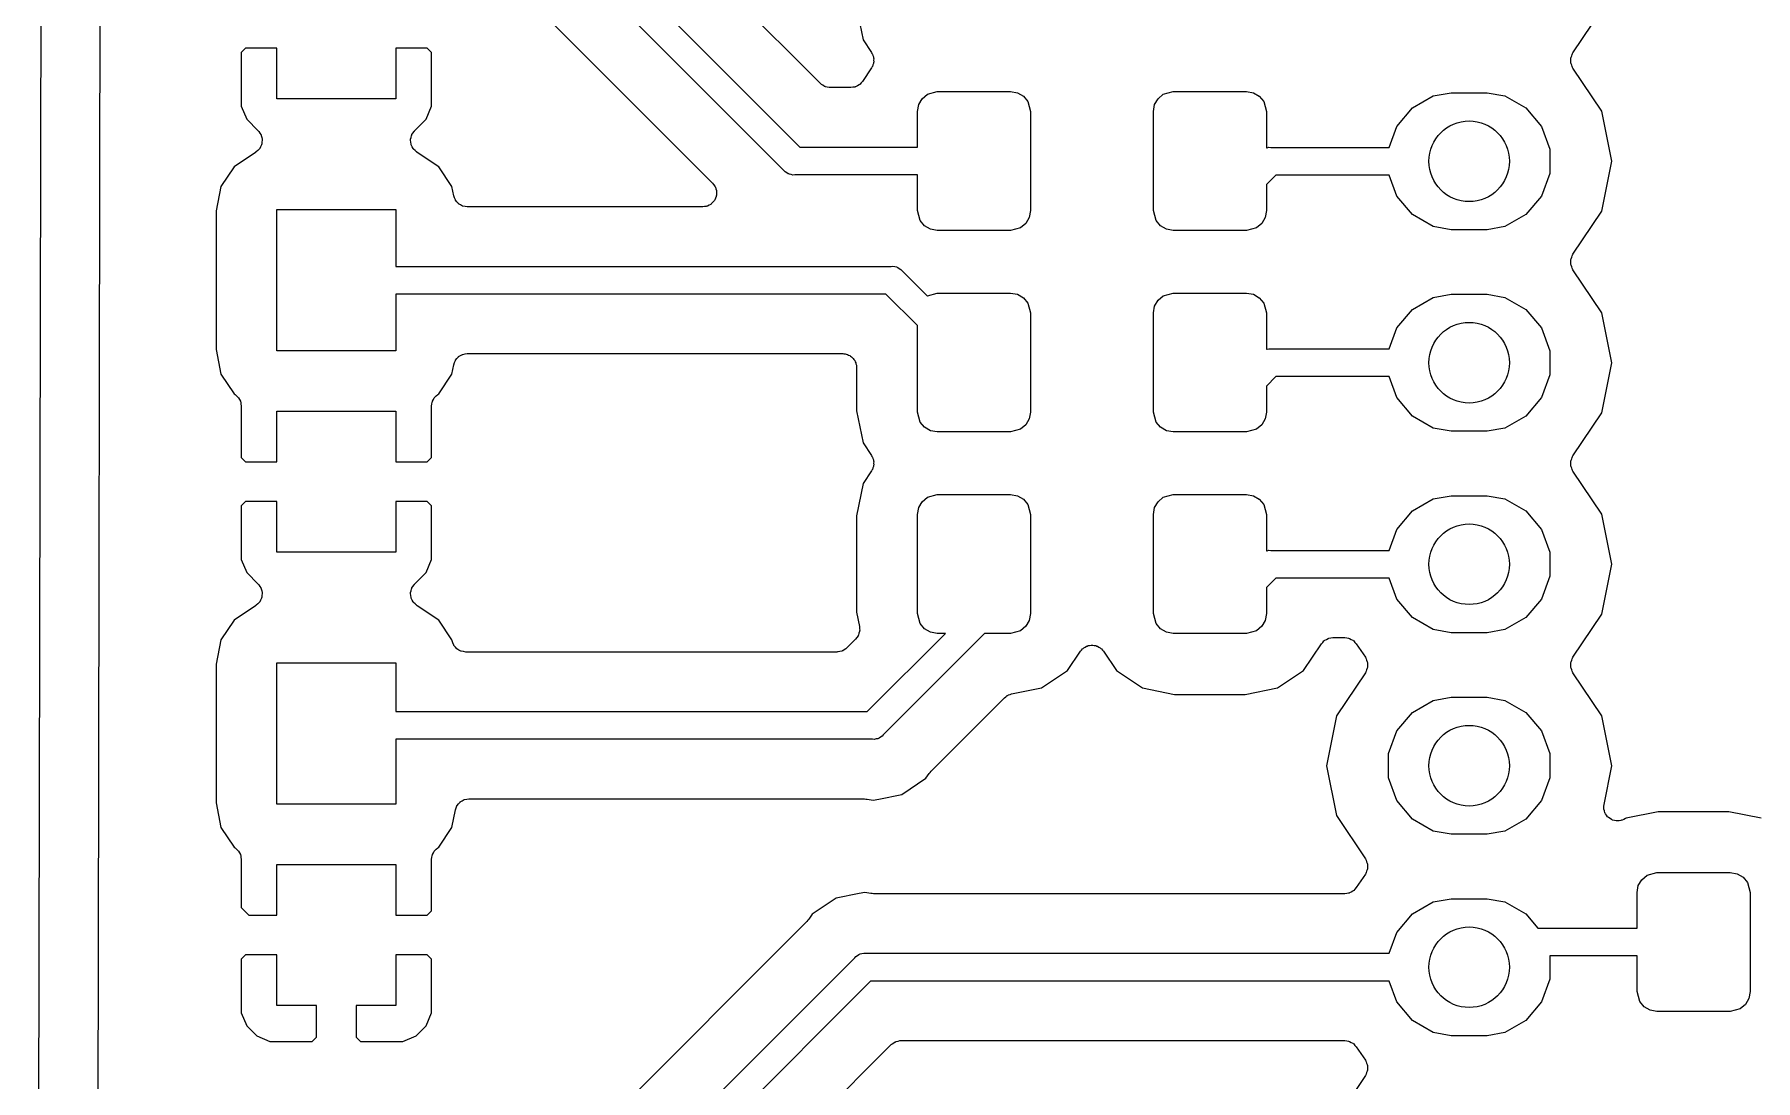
# Model space of a CAD drawing. Extents: x 81 to 161, y -172 to -32.
# Drawn here: x 121.35 to 143.06, y -100.62 to -87.43 of the extents above; entities that cross this region are included whole.
import ezdxf

# ---------------------------------------------------------------- set-up
doc = ezdxf.new("R2010")
doc.units = 0
doc.header["$MEASUREMENT"] = 0
doc.layers.add('BLACK', color=7, linetype='CONTINUOUS')

msp = doc.modelspace()

# ---------------------------------------------------------------- linework, layer by layer
at = {"layer": 'BLACK', "linetype": 'CONTINUOUS'}
for p, q in [((121.475, -67.0046), (121.353, -125.706)), ((122.159, -99.0125), (122.225, -67.3155)), ((131.266, -88.0477), (127.452, -84.2341)), ((126.851, -84.6933), (131.006, -88.849)), ((130.805, -89.1424), (126.649, -84.9866)), ((126.76, -86.1578), (129.905, -89.3029)), ((131.721, -87.0918), (131.802, -87.4973)), ((140.755, -87.6598), (141.118, -87.1166)), ((124.015, -87.6016), (123.961, -87.6553)), ((123.961, -87.6553), (123.961, -88.3311)), ((124.411, -87.6016), (124.015, -87.6016)), ((124.411, -88.2416), (124.411, -87.6016)), ((126.307, -87.6016), (125.911, -87.6016)), ((125.911, -87.6016), (125.911, -88.2416)), ((126.361, -87.6553), (126.307, -87.6016)), ((126.361, -88.3311), (126.361, -87.6553)), ((131.802, -87.4973), (131.908, -87.6568)), ((131.908, -87.6568), (131.913, -87.6673)), ((131.913, -87.6673), (131.92, -87.6766)), ((131.92, -87.6766), (131.925, -87.6949)), ((140.739, -87.6979), (140.744, -87.6796)), ((140.744, -87.6796), (140.751, -87.6703)), ((140.751, -87.6703), (140.755, -87.6598)), ((131.908, -87.8512), (131.795, -88.0212)), ((131.913, -87.8407), (131.908, -87.8512)), ((131.92, -87.8314), (131.913, -87.8407)), ((131.925, -87.8131), (131.92, -87.8314)), ((131.925, -87.6949), (131.933, -87.7124)), ((131.933, -87.7956), (131.925, -87.8131)), ((131.933, -87.7124), (131.934, -87.7239)), ((131.934, -87.7841), (131.933, -87.7956)), ((131.934, -87.7239), (131.937, -87.7349)), ((131.937, -87.7731), (131.934, -87.7841)), ((131.937, -87.7349), (131.936, -87.754)), ((131.936, -87.754), (131.937, -87.7731)), ((140.727, -87.7379), (140.73, -87.7269)), ((140.728, -87.757), (140.727, -87.7379)), ((140.727, -87.7761), (140.728, -87.757)), ((140.73, -87.7871), (140.727, -87.7761)), ((140.73, -87.7269), (140.731, -87.7154)), ((140.731, -87.7986), (140.73, -87.7871)), ((140.731, -87.7154), (140.739, -87.6979)), ((140.739, -87.8161), (140.731, -87.7986)), ((140.744, -87.8344), (140.739, -87.8161)), ((140.751, -87.8437), (140.744, -87.8344)), ((140.755, -87.8542), (140.751, -87.8437)), ((141.118, -88.3974), (140.755, -87.8542)), ((131.272, -88.0522), (131.266, -88.0477)), ((131.277, -88.0581), (131.272, -88.0522)), ((131.297, -88.0695), (131.277, -88.0581)), ((131.316, -88.0826), (131.297, -88.0695)), ((131.323, -88.0846), (131.316, -88.0826)), ((131.33, -88.0884), (131.323, -88.0846)), ((131.352, -88.0924), (131.33, -88.0884)), ((131.374, -88.0983), (131.352, -88.0924)), ((131.382, -88.0977), (131.374, -88.0983)), ((131.39, -88.099), (131.382, -88.0977)), ((131.649, -88.099), (131.39, -88.099)), ((131.674, -88.0947), (131.649, -88.099)), ((131.698, -88.092), (131.674, -88.0947)), ((131.703, -88.0895), (131.698, -88.092)), ((131.709, -88.0884), (131.703, -88.0895)), ((131.731, -88.0761), (131.709, -88.0884)), ((131.753, -88.0651), (131.731, -88.0761)), ((131.757, -88.061), (131.753, -88.0651)), ((131.762, -88.0581), (131.757, -88.061)), ((131.778, -88.0391), (131.762, -88.0581)), ((131.795, -88.0212), (131.778, -88.0391)), ((123.961, -88.3311), (124.03, -88.4965)), ((125.911, -88.2416), (124.411, -88.2416)), ((126.292, -88.4965), (126.361, -88.3311)), ((132.489, -88.399), (132.504, -88.3135)), ((132.504, -88.3135), (132.548, -88.2383)), ((132.548, -88.2383), (132.614, -88.1825)), ((132.614, -88.1825), (132.739, -88.149)), ((132.739, -88.149), (133.664, -88.149)), ((133.664, -88.149), (133.75, -88.1641)), ((133.75, -88.1641), (133.825, -88.2075)), ((133.825, -88.2075), (133.881, -88.274)), ((133.881, -88.274), (133.914, -88.399)), ((135.464, -88.399), (135.479, -88.3135)), ((135.479, -88.3135), (135.523, -88.2383)), ((135.523, -88.2383), (135.589, -88.1825)), ((135.589, -88.1825), (135.714, -88.149)), ((135.714, -88.149), (136.639, -88.149)), ((136.639, -88.149), (136.725, -88.1641)), ((136.725, -88.1641), (136.8, -88.2075)), ((136.8, -88.2075), (136.856, -88.274)), ((136.856, -88.274), (136.889, -88.399)), ((138.73, -88.3552), (138.994, -88.203)), ((138.994, -88.203), (139.218, -88.1634)), ((139.218, -88.1634), (139.674, -88.1634)), ((139.674, -88.1634), (139.898, -88.203)), ((139.898, -88.203), (140.162, -88.3552)), ((124.03, -88.4965), (124.174, -88.6414)), ((126.148, -88.6414), (126.292, -88.4965)), ((132.489, -88.849), (132.489, -88.399)), ((133.914, -88.399), (133.914, -89.649)), ((135.464, -89.649), (135.464, -88.399)), ((136.889, -88.399), (136.889, -88.8575)), ((138.534, -88.5885), (138.73, -88.3552)), ((140.162, -88.3552), (140.358, -88.5885)), ((141.244, -89.027), (141.118, -88.3974)), ((124.174, -88.6414), (124.176, -88.6441)), ((124.176, -88.6441), (124.176, -88.6443)), ((124.176, -88.6443), (124.178, -88.6462)), ((124.178, -88.6462), (124.182, -88.6497)), ((124.182, -88.6497), (124.195, -88.6709)), ((124.195, -88.6709), (124.209, -88.6912)), ((124.209, -88.6912), (124.21, -88.6947)), ((124.21, -88.6947), (124.21, -88.6948)), ((124.21, -88.6948), (124.211, -88.6959)), ((124.211, -88.6959), (124.211, -88.6967)), ((124.211, -88.6967), (124.214, -88.7016)), ((124.214, -88.7016), (124.219, -88.726)), ((124.219, -88.726), (124.225, -88.7499)), ((124.226, -88.7612), (124.222, -88.7858)), ((124.225, -88.7499), (124.225, -88.7537)), ((124.225, -88.7537), (124.225, -88.7538)), ((124.225, -88.7538), (124.225, -88.7556)), ((124.225, -88.7556), (124.226, -88.7612)), ((126.096, -88.7612), (126.097, -88.7556)), ((126.1, -88.7857), (126.096, -88.7612)), ((126.097, -88.7499), (126.103, -88.7259)), ((126.097, -88.7537), (126.097, -88.7499)), ((126.097, -88.7538), (126.097, -88.7537)), ((126.097, -88.7556), (126.097, -88.7538)), ((126.103, -88.7259), (126.108, -88.7016)), ((126.108, -88.7016), (126.111, -88.6967)), ((126.111, -88.6959), (126.112, -88.6948)), ((126.111, -88.6967), (126.111, -88.6959)), ((126.112, -88.6947), (126.113, -88.6912)), ((126.112, -88.6948), (126.112, -88.6947)), ((126.113, -88.6912), (126.127, -88.6709)), ((126.127, -88.6709), (126.14, -88.6497)), ((126.14, -88.6497), (126.144, -88.6462)), ((126.144, -88.6462), (126.146, -88.6443)), ((126.146, -88.6441), (126.148, -88.6414)), ((126.146, -88.6443), (126.146, -88.6441)), ((138.438, -88.852), (138.534, -88.5885)), ((140.358, -88.5885), (140.462, -88.8747)), ((124.141, -88.9148), (123.87, -89.0959)), ((124.142, -88.9147), (124.141, -88.9148)), ((124.147, -88.9108), (124.142, -88.9144)), ((124.142, -88.9144), (124.142, -88.9147)), ((124.148, -88.9098), (124.147, -88.9108)), ((124.151, -88.9085), (124.148, -88.9098)), ((124.169, -88.891), (124.151, -88.9085)), ((124.187, -88.8746), (124.169, -88.891)), ((124.19, -88.8703), (124.187, -88.8746)), ((124.191, -88.8688), (124.19, -88.8703)), ((124.192, -88.8679), (124.191, -88.8688)), ((124.194, -88.8655), (124.192, -88.8679)), ((124.204, -88.8431), (124.194, -88.8655)), ((124.216, -88.8213), (124.204, -88.8431)), ((124.217, -88.816), (124.216, -88.8213)), ((124.218, -88.8143), (124.217, -88.816)), ((124.22, -88.8105), (124.218, -88.8138)), ((124.218, -88.8138), (124.218, -88.8143)), ((124.222, -88.7858), (124.22, -88.8105)), ((126.102, -88.8105), (126.1, -88.7857)), ((126.104, -88.8138), (126.102, -88.8105)), ((126.104, -88.8143), (126.104, -88.8138)), ((126.105, -88.816), (126.104, -88.8143)), ((126.106, -88.8213), (126.105, -88.816)), ((126.117, -88.8431), (126.106, -88.8213)), ((126.128, -88.8655), (126.117, -88.8431)), ((126.13, -88.8679), (126.128, -88.8655)), ((126.131, -88.8688), (126.13, -88.8679)), ((126.132, -88.8703), (126.131, -88.8688)), ((126.135, -88.8746), (126.132, -88.8703)), ((126.153, -88.891), (126.135, -88.8746)), ((126.171, -88.9085), (126.153, -88.891)), ((126.174, -88.9098), (126.171, -88.9085)), ((126.175, -88.9108), (126.174, -88.9098)), ((126.18, -88.9144), (126.175, -88.9108)), ((126.18, -88.9147), (126.18, -88.9144)), ((126.181, -88.9148), (126.18, -88.9147)), ((126.452, -89.0959), (126.181, -88.9148)), ((131.006, -88.849), (132.489, -88.849)), ((136.889, -88.8575), (136.898, -88.856)), ((136.898, -88.856), (136.92, -88.85)), ((136.92, -88.85), (136.943, -88.852)), ((136.943, -88.852), (138.438, -88.852)), ((140.462, -88.8747), (140.462, -89.1793)), ((123.87, -89.0959), (123.705, -89.344)), ((126.617, -89.344), (126.452, -89.0959)), ((130.82, -89.1601), (130.805, -89.1424)), ((130.84, -89.1717), (130.82, -89.1601)), ((130.859, -89.1851), (130.84, -89.1717)), ((130.866, -89.1871), (130.859, -89.1851)), ((130.873, -89.191), (130.866, -89.1871)), ((130.896, -89.195), (130.873, -89.191)), ((130.919, -89.201), (130.896, -89.195)), ((130.942, -89.199), (130.919, -89.201)), ((132.489, -89.199), (130.942, -89.199)), ((132.489, -89.649), (132.489, -89.199)), ((137.008, -89.202), (136.889, -89.321)), ((138.438, -89.202), (137.008, -89.202)), ((138.534, -89.4655), (138.438, -89.202)), ((140.462, -89.1793), (140.358, -89.4655)), ((141.118, -89.6566), (141.244, -89.027)), ((123.705, -89.344), (123.643, -89.6538)), ((126.641, -89.4608), (126.617, -89.344)), ((129.905, -89.3029), (129.918, -89.3216)), ((129.918, -89.3216), (129.933, -89.3391)), ((129.933, -89.3391), (129.935, -89.3463)), ((129.935, -89.3463), (129.94, -89.3527)), ((129.94, -89.3527), (129.945, -89.3747)), ((129.945, -89.3747), (129.953, -89.3962)), ((129.953, -89.3962), (129.953, -89.4039)), ((129.953, -89.4039), (129.955, -89.4114)), ((129.955, -89.4114), (129.953, -89.4341)), ((136.889, -89.321), (136.889, -89.649)), ((124.411, -91.4166), (124.411, -89.6366)), ((124.411, -89.6366), (125.911, -89.6366)), ((125.911, -89.6366), (125.911, -90.3516)), ((126.651, -89.4873), (126.641, -89.4608)), ((126.661, -89.5141), (126.651, -89.4873)), ((126.662, -89.5156), (126.661, -89.5141)), ((126.663, -89.5174), (126.662, -89.5156)), ((126.682, -89.5388), (126.663, -89.5174)), ((126.7, -89.5607), (126.682, -89.5388)), ((126.702, -89.5616), (126.7, -89.5607)), ((126.703, -89.5631), (126.702, -89.5616)), ((126.728, -89.5768), (126.703, -89.5631)), ((126.752, -89.5911), (126.728, -89.5768)), ((126.754, -89.5914), (126.752, -89.5911)), ((126.756, -89.5923), (126.754, -89.5914)), ((126.784, -89.5967), (126.756, -89.5923)), ((126.812, -89.6016), (126.784, -89.5967)), ((129.781, -89.6016), (126.812, -89.6016)), ((129.803, -89.5976), (129.781, -89.6016)), ((129.826, -89.5956), (129.803, -89.5976)), ((129.833, -89.5924), (129.826, -89.5956)), ((129.841, -89.5911), (129.833, -89.5924)), ((129.861, -89.5796), (129.841, -89.5911)), ((129.881, -89.57), (129.861, -89.5796)), ((129.887, -89.5645), (129.881, -89.57)), ((129.893, -89.5607), (129.887, -89.5645)), ((129.908, -89.5432), (129.893, -89.5607)), ((129.924, -89.527), (129.908, -89.5432)), ((129.928, -89.52), (129.924, -89.527)), ((129.933, -89.5141), (129.928, -89.52)), ((129.94, -89.4926), (129.933, -89.5141)), ((129.95, -89.4719), (129.94, -89.4926)), ((129.951, -89.4642), (129.95, -89.4719)), ((129.953, -89.457), (129.951, -89.4642)), ((129.953, -89.4341), (129.953, -89.457)), ((138.73, -89.6988), (138.534, -89.4655)), ((140.358, -89.4655), (140.162, -89.6988)), ((123.643, -89.6538), (123.643, -91.3994)), ((132.523, -89.774), (132.489, -89.649)), ((132.579, -89.8405), (132.523, -89.774)), ((132.654, -89.8839), (132.579, -89.8405)), ((133.856, -89.8097), (133.789, -89.8655)), ((133.899, -89.7345), (133.856, -89.8097)), ((133.914, -89.649), (133.899, -89.7345)), ((135.498, -89.774), (135.464, -89.649)), ((135.554, -89.8405), (135.498, -89.774)), ((135.629, -89.8839), (135.554, -89.8405)), ((136.831, -89.8097), (136.764, -89.8655)), ((136.874, -89.7345), (136.831, -89.8097)), ((136.889, -89.649), (136.874, -89.7345)), ((138.994, -89.851), (138.73, -89.6988)), ((139.218, -89.8906), (138.994, -89.851)), ((139.898, -89.851), (139.674, -89.8906)), ((140.162, -89.6988), (139.898, -89.851)), ((140.755, -90.1998), (141.118, -89.6566)), ((132.739, -89.899), (132.654, -89.8839)), ((133.664, -89.899), (132.739, -89.899)), ((133.789, -89.8655), (133.664, -89.899)), ((135.714, -89.899), (135.629, -89.8839)), ((136.639, -89.899), (135.714, -89.899)), ((136.764, -89.8655), (136.639, -89.899)), ((139.674, -89.8906), (139.218, -89.8906)), ((140.727, -90.2779), (140.73, -90.2669)), ((140.728, -90.297), (140.727, -90.2779)), ((140.73, -90.2669), (140.731, -90.2554)), ((140.731, -90.2554), (140.739, -90.2379)), ((140.739, -90.2379), (140.744, -90.2196)), ((140.744, -90.2196), (140.751, -90.2103)), ((140.751, -90.2103), (140.755, -90.1998)), ((125.911, -90.3516), (132.157, -90.3516)), ((132.157, -90.3516), (132.18, -90.3496)), ((132.18, -90.3496), (132.202, -90.3556)), ((132.202, -90.3556), (132.225, -90.3596)), ((132.225, -90.3596), (132.232, -90.3635)), ((132.232, -90.3635), (132.24, -90.3656)), ((132.24, -90.3656), (132.259, -90.3789)), ((132.259, -90.3789), (132.279, -90.3905)), ((132.279, -90.3905), (132.294, -90.4083)), ((132.294, -90.4083), (132.611, -90.7255)), ((140.727, -90.3161), (140.728, -90.297)), ((140.73, -90.3271), (140.727, -90.3161)), ((140.731, -90.3386), (140.73, -90.3271)), ((140.739, -90.3561), (140.731, -90.3386)), ((140.744, -90.3744), (140.739, -90.3561)), ((140.751, -90.3837), (140.744, -90.3744)), ((140.755, -90.3942), (140.751, -90.3837)), ((141.118, -90.9374), (140.755, -90.3942)), ((132.092, -90.7016), (125.911, -90.7016)), ((125.911, -90.7016), (125.911, -91.4166)), ((132.489, -91.099), (132.092, -90.7016)), ((132.611, -90.7255), (132.614, -90.7225)), ((132.614, -90.7225), (132.739, -90.689)), ((132.739, -90.689), (133.664, -90.689)), ((133.664, -90.689), (133.75, -90.7041)), ((133.75, -90.7041), (133.825, -90.7475)), ((135.523, -90.7783), (135.589, -90.7225)), ((135.589, -90.7225), (135.714, -90.689)), ((135.714, -90.689), (136.639, -90.689)), ((136.639, -90.689), (136.725, -90.7041)), ((136.725, -90.7041), (136.8, -90.7475)), ((138.994, -90.743), (139.218, -90.7034)), ((139.218, -90.7034), (139.674, -90.7034)), ((139.674, -90.7034), (139.898, -90.743)), ((133.825, -90.7475), (133.881, -90.814)), ((133.881, -90.814), (133.914, -90.939)), ((133.914, -90.939), (133.914, -92.189)), ((135.464, -90.939), (135.479, -90.8535)), ((135.464, -92.189), (135.464, -90.939)), ((135.479, -90.8535), (135.523, -90.7783)), ((136.8, -90.7475), (136.856, -90.814)), ((136.856, -90.814), (136.889, -90.939)), ((136.889, -90.939), (136.889, -91.3975)), ((138.534, -91.1285), (138.73, -90.8952)), ((138.73, -90.8952), (138.994, -90.743)), ((139.898, -90.743), (140.162, -90.8952)), ((140.162, -90.8952), (140.358, -91.1285)), ((141.244, -91.567), (141.118, -90.9374)), ((132.489, -92.189), (132.489, -91.099)), ((138.438, -91.392), (138.534, -91.1285)), ((140.358, -91.1285), (140.462, -91.4147)), ((123.643, -91.3994), (123.705, -91.7092)), ((125.911, -91.4166), (124.411, -91.4166)), ((126.617, -91.7092), (126.641, -91.5925)), ((126.641, -91.5925), (126.651, -91.5659)), ((126.651, -91.5659), (126.661, -91.5391)), ((126.661, -91.5391), (126.662, -91.5376)), ((126.662, -91.5376), (126.663, -91.5358)), ((126.663, -91.5358), (126.682, -91.5144)), ((126.682, -91.5144), (126.7, -91.4926)), ((126.7, -91.4926), (126.702, -91.4916)), ((126.702, -91.4916), (126.703, -91.4901)), ((126.703, -91.4901), (126.728, -91.4764)), ((126.728, -91.4764), (126.752, -91.4622)), ((126.752, -91.4622), (126.754, -91.4618)), ((126.754, -91.4618), (126.756, -91.4609)), ((126.756, -91.4609), (126.784, -91.4566)), ((126.784, -91.4566), (126.812, -91.4516)), ((126.812, -91.4516), (131.546, -91.4516)), ((131.546, -91.4516), (131.561, -91.4543)), ((131.561, -91.4543), (131.577, -91.4543)), ((131.577, -91.4543), (131.591, -91.4595)), ((131.591, -91.4595), (131.606, -91.4622)), ((131.606, -91.4622), (131.619, -91.4698)), ((131.619, -91.4698), (131.634, -91.4751)), ((131.634, -91.4751), (131.645, -91.4849)), ((131.645, -91.4849), (131.659, -91.4926)), ((131.659, -91.4926), (131.669, -91.5043)), ((131.669, -91.5043), (131.68, -91.5141)), ((131.68, -91.5141), (131.688, -91.5274)), ((131.688, -91.5274), (131.698, -91.5391)), ((131.698, -91.5391), (131.703, -91.5535)), ((131.703, -91.5535), (131.711, -91.5668)), ((131.711, -91.5668), (131.713, -91.5818)), ((131.713, -91.5818), (131.719, -91.5962)), ((136.889, -91.3975), (136.898, -91.396)), ((136.898, -91.396), (136.92, -91.39)), ((136.92, -91.39), (136.943, -91.392)), ((136.943, -91.392), (138.438, -91.392)), ((140.462, -91.4147), (140.462, -91.7193)), ((141.118, -92.1966), (141.244, -91.567)), ((123.705, -91.7092), (123.87, -91.9573)), ((126.452, -91.9573), (126.617, -91.7092)), ((131.719, -91.5962), (131.719, -91.6115)), ((131.719, -91.6115), (131.721, -91.6266)), ((131.721, -91.6266), (131.721, -92.1718)), ((137.008, -91.742), (136.889, -91.861)), ((138.438, -91.742), (137.008, -91.742)), ((138.534, -92.0055), (138.438, -91.742)), ((140.462, -91.7193), (140.358, -92.0055)), ((123.87, -91.9573), (123.883, -91.966)), ((123.883, -91.966), (123.901, -91.9831)), ((123.901, -91.9831), (123.92, -91.999)), ((123.92, -91.999), (123.923, -92.004)), ((123.923, -92.004), (123.927, -92.008)), ((123.927, -92.008), (123.938, -92.0302)), ((126.384, -92.0302), (126.395, -92.008)), ((126.395, -92.008), (126.399, -92.004)), ((126.399, -92.004), (126.402, -91.999)), ((126.402, -91.999), (126.421, -91.9831)), ((126.421, -91.9831), (126.439, -91.966)), ((126.439, -91.966), (126.452, -91.9573)), ((136.889, -91.861), (136.889, -92.189)), ((138.73, -92.2388), (138.534, -92.0055)), ((140.358, -92.0055), (140.162, -92.2388)), ((123.938, -92.0302), (123.95, -92.0516)), ((123.95, -92.0516), (123.951, -92.0573)), ((123.951, -92.0573), (123.954, -92.0625)), ((123.954, -92.0625), (123.957, -92.0871)), ((123.957, -92.0871), (123.961, -92.1115)), ((123.961, -92.1115), (123.961, -92.7629)), ((124.411, -92.8166), (124.411, -92.1766)), ((124.411, -92.1766), (125.911, -92.1766)), ((125.911, -92.1766), (125.911, -92.8166)), ((126.361, -92.1115), (126.365, -92.0871)), ((126.361, -92.7629), (126.361, -92.1115)), ((126.365, -92.0871), (126.368, -92.0625)), ((126.368, -92.0625), (126.371, -92.0573)), ((126.371, -92.0573), (126.372, -92.0516)), ((126.372, -92.0516), (126.384, -92.0302)), ((131.721, -92.1718), (131.802, -92.5773)), ((132.523, -92.314), (132.489, -92.189)), ((133.914, -92.189), (133.899, -92.2745)), ((135.498, -92.314), (135.464, -92.189)), ((136.889, -92.189), (136.874, -92.2745)), ((138.994, -92.391), (138.73, -92.2388)), ((140.162, -92.2388), (139.898, -92.391)), ((140.755, -92.7398), (141.118, -92.1966)), ((132.579, -92.3805), (132.523, -92.314)), ((132.654, -92.4239), (132.579, -92.3805)), ((132.739, -92.439), (132.654, -92.4239)), ((133.664, -92.439), (132.739, -92.439)), ((133.789, -92.4055), (133.664, -92.439)), ((133.856, -92.3497), (133.789, -92.4055)), ((133.899, -92.2745), (133.856, -92.3497)), ((135.554, -92.3805), (135.498, -92.314)), ((135.629, -92.4239), (135.554, -92.3805)), ((135.714, -92.439), (135.629, -92.4239)), ((136.639, -92.439), (135.714, -92.439)), ((136.764, -92.4055), (136.639, -92.439)), ((136.831, -92.3497), (136.764, -92.4055)), ((136.874, -92.2745), (136.831, -92.3497)), ((139.218, -92.4306), (138.994, -92.391)), ((139.674, -92.4306), (139.218, -92.4306)), ((139.898, -92.391), (139.674, -92.4306)), ((131.802, -92.5773), (131.908, -92.7368)), ((123.961, -92.7629), (124.015, -92.8166)), ((124.015, -92.8166), (124.411, -92.8166)), ((125.911, -92.8166), (126.307, -92.8166)), ((126.307, -92.8166), (126.361, -92.7629)), ((131.908, -92.7368), (131.913, -92.7473)), ((131.913, -92.7473), (131.92, -92.7566)), ((131.92, -92.7566), (131.925, -92.7749)), ((131.925, -92.8931), (131.92, -92.9114)), ((131.925, -92.7749), (131.933, -92.7924)), ((131.933, -92.8756), (131.925, -92.8931)), ((131.933, -92.7924), (131.934, -92.8039)), ((131.934, -92.8641), (131.933, -92.8756)), ((131.934, -92.8039), (131.937, -92.815)), ((131.937, -92.8531), (131.934, -92.8641)), ((131.937, -92.815), (131.936, -92.834)), ((131.936, -92.834), (131.937, -92.8531)), ((140.727, -92.8179), (140.73, -92.8069)), ((140.728, -92.837), (140.727, -92.8179)), ((140.727, -92.8561), (140.728, -92.837)), ((140.73, -92.8671), (140.727, -92.8561)), ((140.73, -92.8069), (140.731, -92.7954)), ((140.731, -92.8786), (140.73, -92.8671)), ((140.731, -92.7954), (140.739, -92.7779)), ((140.739, -92.8961), (140.731, -92.8786)), ((140.739, -92.7779), (140.744, -92.7596)), ((140.744, -92.9144), (140.739, -92.8961)), ((140.744, -92.7596), (140.751, -92.7503)), ((140.751, -92.7503), (140.755, -92.7398)), ((131.802, -93.0907), (131.721, -93.4962)), ((131.908, -92.9312), (131.802, -93.0907)), ((131.913, -92.9207), (131.908, -92.9312)), ((131.92, -92.9114), (131.913, -92.9207)), ((140.751, -92.9237), (140.744, -92.9144)), ((140.755, -92.9342), (140.751, -92.9237)), ((141.118, -93.4774), (140.755, -92.9342)), ((124.015, -93.3166), (123.961, -93.3703)), ((124.411, -93.3166), (124.015, -93.3166)), ((124.411, -93.9566), (124.411, -93.3166)), ((126.307, -93.3166), (125.911, -93.3166)), ((125.911, -93.3166), (125.911, -93.9566)), ((126.361, -93.3703), (126.307, -93.3166)), ((132.504, -93.3935), (132.548, -93.3183)), ((132.548, -93.3183), (132.614, -93.2625)), ((132.614, -93.2625), (132.739, -93.229)), ((132.739, -93.229), (133.664, -93.229)), ((133.664, -93.229), (133.75, -93.2441)), ((133.75, -93.2441), (133.825, -93.2875)), ((133.825, -93.2875), (133.881, -93.354)), ((135.479, -93.3935), (135.523, -93.3183)), ((135.523, -93.3183), (135.589, -93.2625)), ((135.589, -93.2625), (135.714, -93.229)), ((135.714, -93.229), (136.639, -93.229)), ((136.639, -93.229), (136.725, -93.2441)), ((136.725, -93.2441), (136.8, -93.2875)), ((136.8, -93.2875), (136.856, -93.354)), ((138.73, -93.4352), (138.994, -93.283)), ((138.994, -93.283), (139.218, -93.2434)), ((139.218, -93.2434), (139.674, -93.2434)), ((139.674, -93.2434), (139.898, -93.283)), ((139.898, -93.283), (140.162, -93.4352)), ((123.961, -93.3703), (123.961, -94.0461)), ((126.361, -94.0461), (126.361, -93.3703)), ((131.721, -93.4962), (131.721, -94.7118)), ((132.489, -93.479), (132.504, -93.3935)), ((132.489, -94.729), (132.489, -93.479)), ((133.881, -93.354), (133.914, -93.479)), ((133.914, -93.479), (133.914, -94.729)), ((135.464, -93.479), (135.479, -93.3935)), ((135.464, -94.729), (135.464, -93.479)), ((136.856, -93.354), (136.889, -93.479)), ((136.889, -93.479), (136.889, -93.9375)), ((138.534, -93.6685), (138.73, -93.4352)), ((140.162, -93.4352), (140.358, -93.6685)), ((141.244, -94.107), (141.118, -93.4774)), ((138.438, -93.932), (138.534, -93.6685)), ((140.358, -93.6685), (140.462, -93.9547)), ((125.911, -93.9566), (124.411, -93.9566)), ((136.889, -93.9375), (136.898, -93.936)), ((136.898, -93.936), (136.92, -93.93)), ((136.92, -93.93), (136.943, -93.932)), ((136.943, -93.932), (138.438, -93.932)), ((140.462, -93.9547), (140.462, -94.2593)), ((123.961, -94.0461), (124.03, -94.2115)), ((126.292, -94.2115), (126.361, -94.0461)), ((141.118, -94.7366), (141.244, -94.107)), ((124.03, -94.2115), (124.174, -94.3564)), ((124.174, -94.3564), (124.176, -94.3591)), ((124.176, -94.3591), (124.176, -94.3593)), ((124.176, -94.3593), (124.178, -94.3612)), ((124.178, -94.3612), (124.182, -94.3647)), ((124.182, -94.3647), (124.195, -94.3859)), ((124.195, -94.3859), (124.209, -94.4062)), ((124.209, -94.4062), (124.21, -94.4097)), ((124.21, -94.4097), (124.21, -94.4098)), ((124.21, -94.4098), (124.211, -94.4109)), ((124.211, -94.4109), (124.211, -94.4117)), ((124.211, -94.4117), (124.214, -94.4166)), ((124.214, -94.4166), (124.219, -94.441)), ((126.103, -94.4409), (126.108, -94.4166)), ((126.108, -94.4166), (126.111, -94.4117)), ((126.111, -94.4109), (126.112, -94.4098)), ((126.111, -94.4117), (126.111, -94.4109)), ((126.112, -94.4097), (126.113, -94.4062)), ((126.112, -94.4098), (126.112, -94.4097)), ((126.113, -94.4062), (126.127, -94.3859)), ((126.127, -94.3859), (126.14, -94.3647)), ((126.14, -94.3647), (126.144, -94.3612)), ((126.144, -94.3612), (126.146, -94.3593)), ((126.146, -94.3591), (126.148, -94.3564)), ((126.146, -94.3593), (126.146, -94.3591)), ((126.148, -94.3564), (126.292, -94.2115)), ((137.008, -94.282), (136.889, -94.401)), ((136.889, -94.401), (136.889, -94.729)), ((138.438, -94.282), (137.008, -94.282)), ((138.534, -94.5455), (138.438, -94.282)), ((140.462, -94.2593), (140.358, -94.5455)), ((124.141, -94.6298), (123.87, -94.8109)), ((124.142, -94.6297), (124.141, -94.6298)), ((124.147, -94.6258), (124.142, -94.6294)), ((124.142, -94.6294), (124.142, -94.6297)), ((124.148, -94.6248), (124.147, -94.6258)), ((124.151, -94.6235), (124.148, -94.6248)), ((124.169, -94.606), (124.151, -94.6235)), ((124.187, -94.5896), (124.169, -94.606)), ((124.19, -94.5853), (124.187, -94.5896)), ((124.191, -94.5838), (124.19, -94.5853)), ((124.192, -94.5829), (124.191, -94.5838)), ((124.194, -94.5805), (124.192, -94.5829)), ((124.204, -94.5581), (124.194, -94.5805)), ((124.216, -94.5363), (124.204, -94.5581)), ((124.217, -94.531), (124.216, -94.5363)), ((124.218, -94.5293), (124.217, -94.531)), ((124.22, -94.5255), (124.218, -94.5288)), ((124.218, -94.5288), (124.218, -94.5293)), ((124.219, -94.441), (124.225, -94.4649)), ((124.222, -94.5008), (124.22, -94.5255)), ((124.226, -94.4762), (124.222, -94.5008)), ((124.225, -94.4649), (124.225, -94.4687)), ((124.225, -94.4687), (124.225, -94.4688)), ((124.225, -94.4688), (124.225, -94.4706)), ((124.225, -94.4706), (124.226, -94.4762)), ((126.096, -94.4762), (126.097, -94.4706)), ((126.1, -94.5007), (126.096, -94.4762)), ((126.097, -94.4649), (126.103, -94.4409)), ((126.097, -94.4687), (126.097, -94.4649)), ((126.097, -94.4688), (126.097, -94.4687)), ((126.097, -94.4706), (126.097, -94.4688)), ((126.102, -94.5255), (126.1, -94.5007)), ((126.104, -94.5288), (126.102, -94.5255)), ((126.104, -94.5293), (126.104, -94.5288)), ((126.105, -94.531), (126.104, -94.5293)), ((126.106, -94.5363), (126.105, -94.531)), ((126.117, -94.5581), (126.106, -94.5363)), ((126.128, -94.5805), (126.117, -94.5581)), ((126.13, -94.5829), (126.128, -94.5805)), ((126.131, -94.5838), (126.13, -94.5829)), ((126.132, -94.5853), (126.131, -94.5838)), ((126.135, -94.5896), (126.132, -94.5853)), ((126.153, -94.606), (126.135, -94.5896)), ((126.171, -94.6235), (126.153, -94.606)), ((126.174, -94.6248), (126.171, -94.6235)), ((126.175, -94.6258), (126.174, -94.6248)), ((126.18, -94.6294), (126.175, -94.6258)), ((126.18, -94.6297), (126.18, -94.6294)), ((126.181, -94.6298), (126.18, -94.6297)), ((126.452, -94.8109), (126.181, -94.6298)), ((138.73, -94.7788), (138.534, -94.5455)), ((140.358, -94.5455), (140.162, -94.7788)), ((123.87, -94.8109), (123.705, -95.059)), ((126.617, -95.059), (126.452, -94.8109)), ((131.721, -94.7118), (131.757, -94.8925)), ((132.523, -94.854), (132.489, -94.729)), ((133.899, -94.8145), (133.856, -94.8897)), ((133.914, -94.729), (133.899, -94.8145)), ((135.498, -94.854), (135.464, -94.729)), ((136.874, -94.8145), (136.831, -94.8897)), ((136.889, -94.729), (136.874, -94.8145)), ((138.994, -94.931), (138.73, -94.7788)), ((140.162, -94.7788), (139.898, -94.931)), ((140.755, -95.2798), (141.118, -94.7366)), ((123.705, -95.059), (123.643, -95.3688)), ((126.62, -95.0731), (126.617, -95.059)), ((131.709, -95.0504), (131.597, -95.1627)), ((131.723, -95.0302), (131.709, -95.0504)), ((131.739, -95.0108), (131.723, -95.0302)), ((131.741, -95.0054), (131.739, -95.0108)), ((131.744, -95.0006), (131.741, -95.0054)), ((131.751, -94.9767), (131.744, -95.0006)), ((131.758, -94.9533), (131.751, -94.9767)), ((131.757, -94.8925), (131.758, -94.9173)), ((131.758, -94.9173), (131.76, -94.9419)), ((131.76, -94.9419), (131.758, -94.9475)), ((131.758, -94.9475), (131.758, -94.9533)), ((131.856, -95.964), (132.841, -94.979)), ((133.336, -94.979), (132.058, -96.2573)), ((132.579, -94.9205), (132.523, -94.854)), ((132.654, -94.9639), (132.579, -94.9205)), ((132.739, -94.979), (132.654, -94.9639)), ((132.841, -94.979), (132.739, -94.979)), ((133.664, -94.979), (133.336, -94.979)), ((133.789, -94.9455), (133.664, -94.979)), ((133.856, -94.8897), (133.789, -94.9455)), ((135.554, -94.9205), (135.498, -94.854)), ((135.629, -94.9639), (135.554, -94.9205)), ((135.714, -94.979), (135.629, -94.9639)), ((136.639, -94.979), (135.714, -94.979)), ((136.764, -94.9455), (136.639, -94.979)), ((136.831, -94.8897), (136.764, -94.9455)), ((137.62, -95.07), (137.624, -95.0659)), ((137.624, -95.0659), (137.646, -95.0549)), ((137.646, -95.0549), (137.667, -95.0426)), ((137.667, -95.0426), (137.673, -95.0416)), ((137.673, -95.0416), (137.678, -95.039)), ((137.678, -95.039), (137.703, -95.0363)), ((137.703, -95.0363), (137.727, -95.032)), ((137.727, -95.032), (137.877, -95.032)), ((137.877, -95.032), (137.902, -95.0363)), ((137.902, -95.0363), (137.926, -95.039)), ((137.926, -95.039), (137.932, -95.0416)), ((137.932, -95.0416), (137.937, -95.0426)), ((137.937, -95.0426), (137.959, -95.0549)), ((137.959, -95.0549), (137.981, -95.0659)), ((137.981, -95.0659), (137.985, -95.07)), ((139.218, -94.9706), (138.994, -94.931)), ((139.674, -94.9706), (139.218, -94.9706)), ((139.898, -94.931), (139.674, -94.9706)), ((126.631, -95.0997), (126.62, -95.0731)), ((126.64, -95.1265), (126.631, -95.0997)), ((126.642, -95.128), (126.64, -95.1265)), ((126.642, -95.1298), (126.642, -95.128)), ((126.661, -95.1512), (126.642, -95.1298)), ((126.679, -95.1731), (126.661, -95.1512)), ((126.681, -95.174), (126.679, -95.1731)), ((126.682, -95.1755), (126.681, -95.174)), ((126.707, -95.1892), (126.682, -95.1755)), ((126.732, -95.2034), (126.707, -95.1892)), ((126.734, -95.2038), (126.732, -95.2034)), ((126.736, -95.2047), (126.734, -95.2038)), ((126.764, -95.209), (126.736, -95.2047)), ((126.792, -95.214), (126.764, -95.209)), ((131.473, -95.214), (126.792, -95.214)), ((131.481, -95.2127), (131.473, -95.214)), ((131.488, -95.2133), (131.481, -95.2127)), ((131.511, -95.2074), (131.488, -95.2133)), ((131.533, -95.2034), (131.511, -95.2074)), ((131.54, -95.1996), (131.533, -95.2034)), ((131.547, -95.1976), (131.54, -95.1996)), ((131.566, -95.1845), (131.547, -95.1976)), ((131.586, -95.1731), (131.566, -95.1845)), ((131.591, -95.1672), (131.586, -95.1731)), ((131.597, -95.1627), (131.591, -95.1672)), ((134.382, -95.4465), (134.544, -95.2041)), ((134.544, -95.2041), (134.557, -95.1903)), ((134.557, -95.1903), (134.568, -95.1749)), ((134.568, -95.1749), (134.578, -95.1685)), ((134.578, -95.1685), (134.586, -95.1602)), ((134.586, -95.1602), (134.603, -95.1517)), ((134.603, -95.1517), (134.619, -95.1411)), ((134.619, -95.1411), (134.63, -95.1384)), ((134.63, -95.1384), (134.64, -95.1333)), ((134.64, -95.1333), (134.659, -95.1312)), ((134.659, -95.1312), (134.678, -95.1267)), ((134.678, -95.1267), (134.689, -95.1279)), ((134.689, -95.1279), (134.701, -95.1267)), ((134.701, -95.1267), (134.719, -95.1312)), ((134.719, -95.1312), (134.738, -95.1333)), ((134.738, -95.1333), (134.749, -95.1384)), ((134.749, -95.1384), (134.76, -95.1411)), ((134.76, -95.1411), (134.776, -95.1517)), ((134.776, -95.1517), (134.793, -95.1602)), ((134.793, -95.1602), (134.801, -95.1685)), ((134.801, -95.1685), (134.81, -95.1749)), ((134.81, -95.1749), (134.822, -95.1903)), ((134.822, -95.1903), (134.835, -95.2041)), ((134.835, -95.2041), (134.997, -95.4465)), ((137.357, -95.4465), (137.582, -95.1098)), ((137.582, -95.1098), (137.599, -95.0919)), ((137.599, -95.0919), (137.615, -95.0729)), ((137.615, -95.0729), (137.62, -95.07)), ((137.985, -95.07), (137.99, -95.0729)), ((137.99, -95.0729), (138.006, -95.0919)), ((138.006, -95.0919), (138.023, -95.1098)), ((138.023, -95.1098), (138.137, -95.2798)), ((138.137, -95.2798), (138.141, -95.2903)), ((140.751, -95.2903), (140.755, -95.2798)), ((123.643, -95.3688), (123.643, -97.1144)), ((124.411, -97.1316), (124.411, -95.3516)), ((124.411, -95.3516), (125.911, -95.3516)), ((125.911, -95.3516), (125.911, -95.964)), ((134.053, -95.6665), (134.382, -95.4465)), ((134.997, -95.4465), (135.326, -95.6665)), ((137.028, -95.6665), (137.357, -95.4465)), ((138.137, -95.4742), (137.774, -96.0174)), ((138.141, -95.4637), (138.137, -95.4742)), ((138.141, -95.2903), (138.148, -95.2996)), ((138.148, -95.4544), (138.141, -95.4637)), ((138.148, -95.2996), (138.153, -95.3179)), ((138.153, -95.4361), (138.148, -95.4544)), ((138.153, -95.3179), (138.161, -95.3354)), ((138.161, -95.4186), (138.153, -95.4361)), ((138.161, -95.3354), (138.162, -95.3469)), ((138.162, -95.4071), (138.161, -95.4186)), ((138.162, -95.3469), (138.165, -95.3579)), ((138.165, -95.3961), (138.162, -95.4071)), ((138.165, -95.3579), (138.164, -95.377)), ((138.164, -95.377), (138.165, -95.3961)), ((140.727, -95.3579), (140.73, -95.3469)), ((140.728, -95.377), (140.727, -95.3579)), ((140.727, -95.3961), (140.728, -95.377)), ((140.73, -95.4071), (140.727, -95.3961)), ((140.73, -95.3469), (140.731, -95.3354)), ((140.731, -95.4186), (140.73, -95.4071)), ((140.731, -95.3354), (140.739, -95.3179)), ((140.739, -95.4361), (140.731, -95.4186)), ((140.739, -95.3179), (140.744, -95.2996)), ((140.744, -95.4544), (140.739, -95.4361)), ((140.744, -95.2996), (140.751, -95.2903)), ((140.751, -95.4637), (140.744, -95.4544)), ((140.755, -95.4742), (140.751, -95.4637)), ((141.118, -96.0174), (140.755, -95.4742)), ((133.676, -95.7413), (134.053, -95.6665)), ((135.326, -95.6665), (135.732, -95.7471)), ((136.622, -95.7471), (137.028, -95.6665)), ((132.66, -96.7165), (133.587, -95.7892)), ((133.587, -95.7892), (133.604, -95.7772)), ((133.604, -95.7772), (133.62, -95.7633)), ((133.62, -95.7633), (133.629, -95.7598)), ((133.629, -95.7598), (133.637, -95.7543)), ((133.637, -95.7543), (133.657, -95.7489)), ((133.657, -95.7489), (133.676, -95.7413)), ((135.732, -95.7471), (136.622, -95.7471)), ((138.73, -95.9752), (138.994, -95.823)), ((138.994, -95.823), (139.218, -95.7834)), ((139.218, -95.7834), (139.674, -95.7834)), ((139.674, -95.7834), (139.898, -95.823)), ((139.898, -95.823), (140.162, -95.9752)), ((125.911, -95.964), (131.856, -95.964)), ((137.774, -96.0174), (137.648, -96.647)), ((138.534, -96.2085), (138.73, -95.9752)), ((140.162, -95.9752), (140.358, -96.2085)), ((141.244, -96.647), (141.118, -96.0174)), ((131.921, -96.314), (125.911, -96.314)), ((125.911, -96.314), (125.911, -97.1316)), ((131.944, -96.316), (131.921, -96.314)), ((131.967, -96.31), (131.944, -96.316)), ((131.99, -96.306), (131.967, -96.31)), ((131.996, -96.3021), (131.99, -96.306)), ((132.004, -96.3), (131.996, -96.3021)), ((132.023, -96.2867), (132.004, -96.3)), ((132.043, -96.2751), (132.023, -96.2867)), ((132.058, -96.2573), (132.043, -96.2751)), ((138.43, -96.4947), (138.534, -96.2085)), ((140.358, -96.2085), (140.462, -96.4947)), ((138.43, -96.7993), (138.43, -96.4947)), ((140.462, -96.4947), (140.462, -96.7993)), ((132.596, -96.8059), (132.638, -96.743)), ((132.638, -96.743), (132.65, -96.7306)), ((132.65, -96.7306), (132.66, -96.7165)), ((137.648, -96.647), (137.774, -97.2766)), ((138.534, -97.0855), (138.43, -96.7993)), ((140.462, -96.7993), (140.358, -97.0855)), ((141.147, -97.1342), (141.244, -96.647)), ((132.003, -97.0674), (132.29, -97.0103)), ((132.29, -97.0103), (132.596, -96.8059)), ((123.643, -97.1144), (123.705, -97.4242)), ((125.911, -97.1316), (124.411, -97.1316)), ((126.617, -97.4242), (126.661, -97.2049)), ((126.661, -97.2049), (126.671, -97.1783)), ((126.671, -97.1783), (126.681, -97.1515)), ((126.681, -97.1515), (126.682, -97.15)), ((126.682, -97.15), (126.683, -97.1482)), ((126.683, -97.1482), (126.702, -97.1268)), ((126.702, -97.1268), (126.72, -97.1049)), ((126.72, -97.1049), (126.722, -97.104)), ((126.722, -97.104), (126.723, -97.1025)), ((126.723, -97.1025), (126.748, -97.0888)), ((126.748, -97.0888), (126.773, -97.0746)), ((126.773, -97.0746), (126.775, -97.0742)), ((126.775, -97.0742), (126.777, -97.0733)), ((126.777, -97.0733), (126.805, -97.069)), ((126.805, -97.069), (126.833, -97.064)), ((126.833, -97.064), (131.82, -97.064)), ((131.82, -97.064), (131.837, -97.067)), ((131.837, -97.067), (131.855, -97.0674)), ((131.855, -97.0674), (131.929, -97.0821)), ((131.929, -97.0821), (132.003, -97.0674)), ((138.73, -97.3188), (138.534, -97.0855)), ((140.358, -97.0855), (140.162, -97.3188)), ((141.144, -97.1797), (141.146, -97.157)), ((141.146, -97.1872), (141.144, -97.1797)), ((141.145, -97.1949), (141.146, -97.1872)), ((141.153, -97.2166), (141.145, -97.1949)), ((141.146, -97.157), (141.147, -97.1342)), ((141.158, -97.2388), (141.153, -97.2166)), ((141.831, -97.2264), (141.426, -97.307)), ((142.722, -97.2264), (141.831, -97.2264)), ((143.127, -97.307), (142.722, -97.2264)), ((123.705, -97.4242), (123.87, -97.6723)), ((126.452, -97.6723), (126.617, -97.4242)), ((137.774, -97.2766), (138.137, -97.8198)), ((138.994, -97.471), (138.73, -97.3188)), ((140.162, -97.3188), (139.898, -97.471)), ((141.162, -97.2452), (141.158, -97.2388)), ((141.165, -97.2525), (141.162, -97.2452)), ((141.179, -97.2703), (141.165, -97.2525)), ((141.192, -97.2893), (141.179, -97.2703)), ((141.198, -97.2939), (141.192, -97.2893)), ((141.203, -97.2999), (141.198, -97.2939)), ((141.223, -97.3117), (141.203, -97.2999)), ((141.241, -97.3253), (141.223, -97.3117)), ((141.248, -97.3274), (141.241, -97.3253)), ((141.255, -97.3314), (141.248, -97.3274)), ((141.277, -97.3359), (141.255, -97.3314)), ((141.299, -97.3423), (141.277, -97.3359)), ((141.307, -97.3418), (141.299, -97.3423)), ((141.315, -97.3433), (141.307, -97.3418)), ((141.337, -97.3398), (141.315, -97.3433)), ((141.36, -97.3383), (141.337, -97.3398)), ((141.367, -97.3352), (141.36, -97.3383)), ((141.375, -97.334), (141.367, -97.3352)), ((141.395, -97.323), (141.375, -97.334)), ((141.416, -97.3138), (141.395, -97.323)), ((141.426, -97.307), (141.416, -97.3138)), ((123.87, -97.6723), (123.883, -97.681)), ((126.439, -97.681), (126.452, -97.6723)), ((139.218, -97.5106), (138.994, -97.471)), ((139.674, -97.5106), (139.218, -97.5106)), ((139.898, -97.471), (139.674, -97.5106)), ((123.883, -97.681), (123.901, -97.6981)), ((123.901, -97.6981), (123.92, -97.714)), ((123.92, -97.714), (123.923, -97.719)), ((123.923, -97.719), (123.927, -97.723)), ((123.927, -97.723), (123.938, -97.7452)), ((123.938, -97.7452), (123.95, -97.7666)), ((123.95, -97.7666), (123.951, -97.7723)), ((123.951, -97.7723), (123.954, -97.7775)), ((123.954, -97.7775), (123.957, -97.8021)), ((123.957, -97.8021), (123.961, -97.8265)), ((123.961, -97.8265), (123.961, -98.4341)), ((126.361, -97.8265), (126.365, -97.8021)), ((126.361, -98.4779), (126.361, -97.8265)), ((126.365, -97.8021), (126.368, -97.7775)), ((126.368, -97.7775), (126.371, -97.7723)), ((126.371, -97.7723), (126.372, -97.7666)), ((126.372, -97.7666), (126.384, -97.7452)), ((126.384, -97.7452), (126.395, -97.723)), ((126.395, -97.723), (126.399, -97.719)), ((126.399, -97.719), (126.402, -97.714)), ((126.402, -97.714), (126.421, -97.6981)), ((126.421, -97.6981), (126.439, -97.681)), ((138.137, -97.8198), (138.141, -97.8303)), ((138.141, -97.8303), (138.148, -97.8396)), ((138.148, -97.8396), (138.153, -97.8579)), ((138.153, -97.8579), (138.161, -97.8754)), ((138.161, -97.8754), (138.162, -97.8869)), ((138.162, -97.8869), (138.165, -97.8979)), ((124.411, -98.5316), (124.411, -97.8916)), ((124.411, -97.8916), (125.911, -97.8916)), ((125.911, -97.8916), (125.911, -98.5316)), ((138.137, -98.0142), (138.023, -98.1842)), ((138.141, -98.0037), (138.137, -98.0142)), ((138.148, -97.9944), (138.141, -98.0037)), ((138.153, -97.9761), (138.148, -97.9944)), ((138.161, -97.9586), (138.153, -97.9761)), ((138.162, -97.9471), (138.161, -97.9586)), ((138.165, -97.9361), (138.162, -97.9471)), ((138.165, -97.8979), (138.164, -97.917)), ((138.164, -97.917), (138.165, -97.9361)), ((141.579, -98.159), (141.622, -98.0838)), ((141.622, -98.0838), (141.689, -98.028)), ((141.689, -98.028), (141.814, -97.9945)), ((141.814, -97.9945), (142.739, -97.9945)), ((142.739, -97.9945), (142.825, -98.0096)), ((142.825, -98.0096), (142.9, -98.053)), ((142.9, -98.053), (142.956, -98.1195)), ((131.465, -98.3157), (131.159, -98.5201)), ((131.752, -98.2586), (131.465, -98.3157)), ((131.826, -98.2439), (131.752, -98.2586)), ((131.9, -98.2586), (131.826, -98.2439)), ((131.917, -98.259), (131.9, -98.2586)), ((131.934, -98.262), (131.917, -98.259)), ((137.877, -98.262), (131.934, -98.262)), ((137.902, -98.2577), (137.877, -98.262)), ((137.926, -98.255), (137.902, -98.2577)), ((137.932, -98.2524), (137.926, -98.255)), ((137.937, -98.2514), (137.932, -98.2524)), ((137.959, -98.2391), (137.937, -98.2514)), ((137.981, -98.2281), (137.959, -98.2391)), ((137.985, -98.224), (137.981, -98.2281)), ((137.99, -98.2211), (137.985, -98.224)), ((138.006, -98.2021), (137.99, -98.2211)), ((138.023, -98.1842), (138.006, -98.2021)), ((138.994, -98.363), (139.218, -98.3234)), ((139.218, -98.3234), (139.674, -98.3234)), ((139.674, -98.3234), (139.898, -98.363)), ((141.564, -98.2445), (141.579, -98.159)), ((141.564, -98.6945), (141.564, -98.2445)), ((142.956, -98.1195), (142.989, -98.2445)), ((142.989, -98.2445), (142.989, -99.4945)), ((123.961, -98.4341), (124.058, -98.5316)), ((124.058, -98.5316), (124.411, -98.5316)), ((125.911, -98.5316), (126.307, -98.5316)), ((126.307, -98.5316), (126.361, -98.4779)), ((131.159, -98.5201), (131.117, -98.583)), ((138.534, -98.7485), (138.73, -98.5152)), ((138.73, -98.5152), (138.994, -98.363)), ((139.898, -98.363), (140.162, -98.5152)), ((140.162, -98.5152), (140.312, -98.6945)), ((131.095, -98.6095), (126.666, -103.039)), ((131.105, -98.5954), (131.095, -98.6095)), ((131.117, -98.583), (131.105, -98.5954)), ((138.438, -99.012), (138.534, -98.7485)), ((140.312, -98.6945), (141.564, -98.6945)), ((122.155, -100.942), (122.159, -99.0125)), ((122.159, -99.0125), (122.159, -99.0125)), ((124.015, -99.0316), (123.961, -99.0853)), ((123.961, -99.0853), (123.961, -99.7611)), ((124.411, -99.0316), (124.015, -99.0316)), ((124.411, -99.6716), (124.411, -99.0316)), ((125.911, -99.0316), (125.911, -99.6716)), ((126.307, -99.0316), (125.911, -99.0316)), ((126.361, -99.0853), (126.307, -99.0316)), ((126.361, -99.7611), (126.361, -99.0853)), ((126.444, -104.322), (131.697, -99.0687)), ((131.697, -99.0687), (131.712, -99.0509)), ((131.712, -99.0509), (131.732, -99.0393)), ((131.732, -99.0393), (131.751, -99.0259)), ((131.751, -99.0259), (131.758, -99.0239)), ((131.758, -99.0239), (131.765, -99.02)), ((131.765, -99.02), (131.788, -99.016)), ((131.788, -99.016), (131.811, -99.01)), ((131.811, -99.01), (131.834, -99.012)), ((131.834, -99.012), (138.438, -99.012)), ((141.564, -99.0445), (140.462, -99.0445)), ((140.462, -99.0445), (140.462, -99.3393)), ((141.564, -99.4945), (141.564, -99.0445)), ((131.898, -99.362), (126.646, -104.615)), ((138.438, -99.362), (131.898, -99.362)), ((138.534, -99.6255), (138.438, -99.362)), ((140.462, -99.3393), (140.358, -99.6255)), ((138.73, -99.8588), (138.534, -99.6255)), ((140.358, -99.6255), (140.162, -99.8588)), ((141.597, -99.6195), (141.564, -99.4945)), ((141.653, -99.686), (141.597, -99.6195)), ((142.974, -99.58), (142.931, -99.6552)), ((142.989, -99.4945), (142.974, -99.58)), ((123.961, -99.7611), (124.03, -99.9265)), ((124.911, -99.6716), (124.411, -99.6716)), ((124.911, -100.068), (124.911, -99.6716)), ((125.911, -99.6716), (125.411, -99.6716)), ((125.411, -99.6716), (125.411, -100.068)), ((126.292, -99.9265), (126.361, -99.7611)), ((141.728, -99.7294), (141.653, -99.686)), ((141.814, -99.7445), (141.728, -99.7294)), ((142.739, -99.7445), (141.814, -99.7445)), ((142.864, -99.711), (142.739, -99.7445)), ((142.931, -99.6552), (142.864, -99.711)), ((124.03, -99.9265), (124.156, -100.053)), ((124.156, -100.053), (124.321, -100.122)), ((126.001, -100.122), (126.166, -100.053)), ((126.166, -100.053), (126.292, -99.9265)), ((138.994, -100.011), (138.73, -99.8588)), ((139.218, -100.051), (138.994, -100.011)), ((139.674, -100.051), (139.218, -100.051)), ((139.898, -100.011), (139.674, -100.051)), ((140.162, -99.8588), (139.898, -100.011)), ((124.321, -100.122), (124.857, -100.122)), ((124.857, -100.122), (124.911, -100.068)), ((125.411, -100.068), (125.465, -100.122)), ((125.465, -100.122), (126.001, -100.122)), ((127.247, -105.074), (132.158, -100.163)), ((132.158, -100.163), (132.164, -100.159)), ((132.164, -100.159), (132.169, -100.153)), ((132.169, -100.153), (132.189, -100.142)), ((132.189, -100.142), (132.208, -100.128)), ((132.208, -100.128), (132.215, -100.126)), ((132.215, -100.126), (132.222, -100.123)), ((132.222, -100.123), (132.244, -100.119)), ((132.244, -100.119), (132.266, -100.113)), ((132.266, -100.113), (132.274, -100.113)), ((132.274, -100.113), (132.282, -100.112)), ((132.282, -100.112), (137.877, -100.112)), ((137.877, -100.112), (137.902, -100.116)), ((137.902, -100.116), (137.926, -100.119)), ((137.926, -100.119), (137.932, -100.122)), ((137.932, -100.122), (137.937, -100.123)), ((137.937, -100.123), (137.959, -100.135)), ((137.959, -100.135), (137.981, -100.146)), ((137.981, -100.146), (137.985, -100.15)), ((137.985, -100.15), (137.99, -100.153)), ((137.99, -100.153), (138.006, -100.172)), ((138.006, -100.172), (138.023, -100.19)), ((138.023, -100.19), (138.137, -100.36)), ((138.137, -100.36), (138.141, -100.37)), ((138.141, -100.37), (138.148, -100.38)), ((138.148, -100.38), (138.153, -100.398)), ((138.153, -100.398), (138.161, -100.415)), ((138.161, -100.415), (138.162, -100.427)), ((138.162, -100.487), (138.161, -100.499)), ((138.162, -100.427), (138.165, -100.438)), ((138.165, -100.476), (138.162, -100.487)), ((138.165, -100.438), (138.164, -100.457)), ((138.164, -100.457), (138.165, -100.476)), ((138.137, -100.554), (137.774, -101.097)), ((138.141, -100.544), (138.137, -100.554)), ((138.148, -100.534), (138.141, -100.544)), ((138.153, -100.516), (138.148, -100.534)), ((138.161, -100.499), (138.153, -100.516))]:
    msp.add_line(p, q, dxfattribs=at)
at = {"layer": 'BLACK'}
for centre in [(139.446, -89.027), (139.446, -89.027), (139.446, -91.567), (139.446, -91.567), (139.446, -94.107), (139.446, -94.107), (139.446, -96.647), (139.446, -96.647), (139.446, -99.187), (139.446, -99.187)]:
    msp.add_circle(centre, 0.508, dxfattribs=at)

doc.saveas('drawing.dxf')
